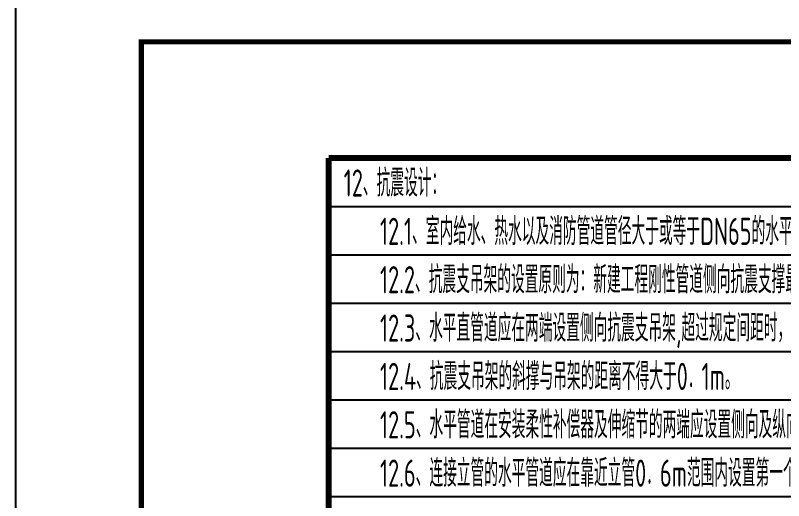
# Model space of a CAD drawing. Extents: x -427546 to -314919, y 698702 to 968782.
# Drawn here: x -427546 to -412299, y 916674 to 926307 of the extents above; entities that cross this region are included whole.
import ezdxf

# ---------------------------------------------------------------- set-up
doc = ezdxf.new("R2010")
doc.units = 0
doc.header["$LTSCALE"] = 1000
doc.header["$MEASUREMENT"] = 0
doc.linetypes.add('CONTINOUS', pattern=[0])
for name, color, linetype in [('H-喷淋图块', 153, 'CONTINOUS'), ('TT', 7, 'CONTINUOUS'), ('TWT_TITLE', 7, 'CONTINUOUS'), ('图框', 66, 'CONTINUOUS')]:
    doc.layers.add(name, color=color, linetype=linetype)
doc.styles.add('WW', font='gbenor.shx', dxfattribs={"width": 0.75, "bigfont": 'gbcbig.shx'})

msp = doc.modelspace()

# ---------------------------------------------------------------- linework, layer by layer
at = {"layer": 'H-喷淋图块', "color": 134, "ltscale": 0.5}
for points in [[(-421325.5, 922516.3), (-399345.5, 922516.3)], [(-421325.5, 921556.3), (-399345.5, 921556.3)], [(-421325.5, 920596.3), (-399345.5, 920596.3)], [(-421325.5, 919636.3), (-399345.5, 919636.3)], [(-421325.5, 918676.3), (-399345.5, 918676.3)], [(-421325.5, 917716.3), (-399345.5, 917716.3)], [(-421325.5, 916756.3), (-399345.5, 916756.3)]]:
    msp.add_lwpolyline(points, dxfattribs=at)
at = {"layer": 'TWT_TITLE', "color": 4}
msp.add_lwpolyline([(-427545.8, 884782.3), (-353245.8, 884782.3), (-353245.8, 926782.3), (-427545.8, 926782.3)], close=True, dxfattribs=at)
at = {"layer": 'TWT_TITLE', "color": 4, "const_width": 100}
msp.add_lwpolyline([(-425045.8, 885782.3), (-354245.8, 885782.3), (-354245.8, 925782.3), (-425045.8, 925782.3)], close=True, dxfattribs=at)
at = {"layer": '图框', "color": 3, "const_width": 118.8}
for points in [[(-421325.5, 923476.3), (-379944, 923476.3)], [(-421325.5, 923476.3), (-421325.5, 886996.3)]]:
    msp.add_lwpolyline(points, dxfattribs=at)

# ---------------------------------------------------------------- texts
at = {"layer": 'TT', "style": 'WW', "width": 0.7}
for s, p in [('12、抗震设计：', (-421029.9, 922709.7)), ('12.1、室内给水、热水以及消防管道管径大于或等于DN65的水平管道，当其采用吊架、支架或托架固定时，应按本规范第8章的要求设置抗震支吊架。', (-420310.6, 921749.7)), ('12.2、抗震支吊架的设置原则为：新建工程刚性管道侧向抗震支撑最大设计间距12米，纵向抗震支撑最大设计间距24米,柔性管道上述参数减半。', (-420310.6, 920789.7)), ('12.3、水平直管道应在两端设置侧向抗震支吊架,超过规定间距时，应在中间增设侧向抗震支吊架。', (-420310.6, 919829.7)), ('12.4、抗震支吊架的斜撑与吊架的距离不得大于0．1m。 ', (-420310.6, 918869.7)), ('12.5、水平管道在安装柔性补偿器及伸缩节的两端应设置侧向及纵向抗震支吊架。  ', (-420310.6, 917909.7)), ('12.6、连接立管的水平管道应在靠近立管0．6m范围内设置第一个抗震吊架； 当立管长度大于1．8m时，应在其顶部及底部设置四向抗震支吊架。', (-420310.6, 916949.7))]:
    msp.add_text(s, height=540, dxfattribs=at).set_placement(p)

doc.saveas('drawing.dxf')
